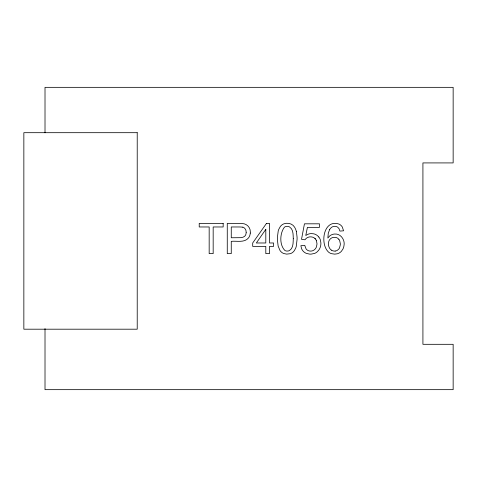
<?xml version="1.0" encoding="UTF-8"?>
<svg xmlns="http://www.w3.org/2000/svg" width="477" height="477" viewBox="0 0 477 477"><rect width="100%" height="100%" fill="white"/><g stroke="black" fill="none" stroke-linecap="round" stroke-linejoin="round"><path stroke-width="0.72" d="M329.607 229.634L328.283 233.181L327.854 238.035L329.762 235.894A7.876 7.876 0 0 1 331.133 235.006L332.111 234.577A8.723 8.723 0 0 1 334.663 234.034C340.876 233.45 345.324 240.169 343.941 245.882A11.406 11.406 0 0 1 342.891 249.095L341.431 251.248A8.479 8.479 0 0 1 340.041 252.488A8.741 8.741 0 0 1 337.233 253.806L334.657 254.134L331.42 253.651A9.081 9.081 0 0 1 328.665 252.214C319.56 244.117 323.46 218.836 338.962 224.059A7.602 7.602 0 0 1 342.295 226.986L343.577 230.802L339.892 231.089L339.111 228.829L337.901 227.38A4.83 4.83 0 0 0 335.581 226.384L335.051 226.337A5.265 5.265 0 0 0 331.819 227.177A7.68 7.68 0 0 0 329.625 229.64M242.721 227.237L241.284 227.034A31.464 31.464 0 0 0 239.323 226.974L231.262 226.969L231.262 237.767L240.873 237.677L243.037 237.206L244.576 236.324A4.585 4.585 0 0 0 245.798 234.589L246.18 232.901A7.781 7.781 0 0 0 246.204 232.263M318.809 237.033L318.499 236.675A10.089 10.089 0 0 0 317.467 235.686L316.734 235.125A8.765 8.765 0 0 0 313.842 233.849L311.493 233.587A9.427 9.427 0 0 0 307.51 234.487L305.781 235.483L307.409 227.362L319.465 227.362L319.465 223.814L304.445 223.814L301.518 239.335L305 239.788A6.368 6.368 0 0 1 307.271 237.683A6.565 6.565 0 0 1 310.503 236.872A8.443 8.443 0 0 1 311.207 236.89L312.817 237.212A5.819 5.819 0 0 1 316.239 240.241M316.257 240.259L316.949 243.312A11.269 11.269 0 0 1 316.925 244.516L316.364 247.044A6.618 6.618 0 0 1 315.1 249.066A7.095 7.095 0 0 1 314.623 249.537L314.116 249.948A5.778 5.778 0 0 1 311.541 251.015L311.219 251.051A6.815 6.815 0 0 1 310.288 251.075L310.02 251.057A5.491 5.491 0 0 1 306.753 249.656A5.199 5.199 0 0 1 306.043 248.845L304.755 245.375L300.856 245.703L301.613 248.75A8.562 8.562 0 0 0 303.515 251.528A8.997 8.997 0 0 0 304.165 252.1A8.711 8.711 0 0 0 306.407 253.4L309.555 254.098A13.803 13.803 0 0 0 311.183 254.116L314.558 253.43A9.009 9.009 0 0 0 316.913 252.071L318.499 250.461A10.744 10.744 0 0 0 320.663 245.828L320.854 244.379A13.487 13.487 0 0 0 320.878 242.841L320.371 239.907A8.997 8.997 0 0 0 318.809 237.033M296.408 231.578L297.064 237.099A53.078 53.078 0 0 1 297.082 239.371L296.253 246.454A15.103 15.103 0 0 1 295.704 248.094L294.422 250.503A9.17 9.17 0 0 1 292.729 252.351A7.525 7.525 0 0 1 290.266 253.686L286.695 254.122L283.773 253.531A7.763 7.763 0 0 1 281.734 252.369L281.025 251.731A8.813 8.813 0 0 1 280.011 250.508L278.133 246.043L277.399 239.764A48.326 48.326 0 0 1 277.399 237.409L278.228 230.94A15.031 15.031 0 0 1 278.783 229.3L280.285 226.593A9.015 9.015 0 0 1 281.764 225.049A7.549 7.549 0 0 1 284.22 223.725C287.893 222.532 292.467 223.635 294.53 227.082A15.431 15.431 0 0 1 296.372 231.583M45.011 132.761L45.011 87.339L453.15 87.339L453.15 162.919L422.92 162.919L422.92 344.311L453.15 344.311L453.15 389.661L45.011 389.661L45.011 328.599M242.787 227.058A5.092 5.092 0 0 1 246.114 232.257M314.945 238.476A6.076 6.076 0 0 1 315.386 238.929M338.855 239.329A6.076 6.076 0 0 0 338.223 238.673L337.996 238.482A5.348 5.348 0 0 0 335.665 237.409L333.536 237.355A5.635 5.635 0 0 0 330.865 238.482L330.633 238.673A6.565 6.565 0 0 0 330.185 239.096A5.974 5.974 0 0 0 328.766 241.481L328.456 243.115A9.212 9.212 0 0 0 328.432 244.069A8.687 8.687 0 0 0 329.243 247.497A6.195 6.195 0 0 0 331.503 250.192M338.855 239.329A5.748 5.748 0 0 1 339.672 240.635L340.316 243.646A11.722 11.722 0 0 1 340.298 244.826L339.523 247.867A6.028 6.028 0 0 1 338.634 249.185L337.275 250.342A5.003 5.003 0 0 1 335.17 251.051M335.176 251.081A5.772 5.772 0 0 1 331.527 250.157M293.272 238.715C293.093 242.715 293.468 248.016 289.587 250.461A4.591 4.591 0 0 1 287.864 251.045L286.611 251.045A4.603 4.603 0 0 1 284.882 250.467C279.278 244.886 279.796 233.241 284.405 227.195A4.508 4.508 0 0 1 285.979 226.486L286.57 226.384A5.623 5.623 0 0 1 287.518 226.36L287.828 226.39A4.698 4.698 0 0 1 289.581 226.963C293.486 229.389 293.087 234.72 293.272 238.715M250.288 233.086L249.984 234.869A8.974 8.974 0 0 1 248.451 237.981C244.409 243.008 236.61 240.718 231.262 241.332L231.262 253.615L227.267 253.615L227.267 223.403L239.394 223.409A33.915 33.915 0 0 1 242.125 223.534C246.603 223.534 250.461 227.362 250.324 231.864A11.478 11.478 0 0 1 250.288 233.086M265.802 229.359L256.346 242.984L265.802 242.984L265.802 229.359M266.482 223.403L252.697 242.984L252.697 246.382L265.802 246.382L265.802 253.615L269.511 253.615L269.511 246.382L273.595 246.382L273.595 242.984L269.511 242.984L269.511 223.403L266.482 223.403M137.221 132.689L23.85 132.689L23.85 329.196L137.221 329.196L137.221 132.689M223.164 223.403L199.219 223.403L199.219 226.969L209.17 226.969L209.17 253.615L213.171 253.615L213.171 226.969L223.164 226.969L223.164 223.403"/></g></svg>
